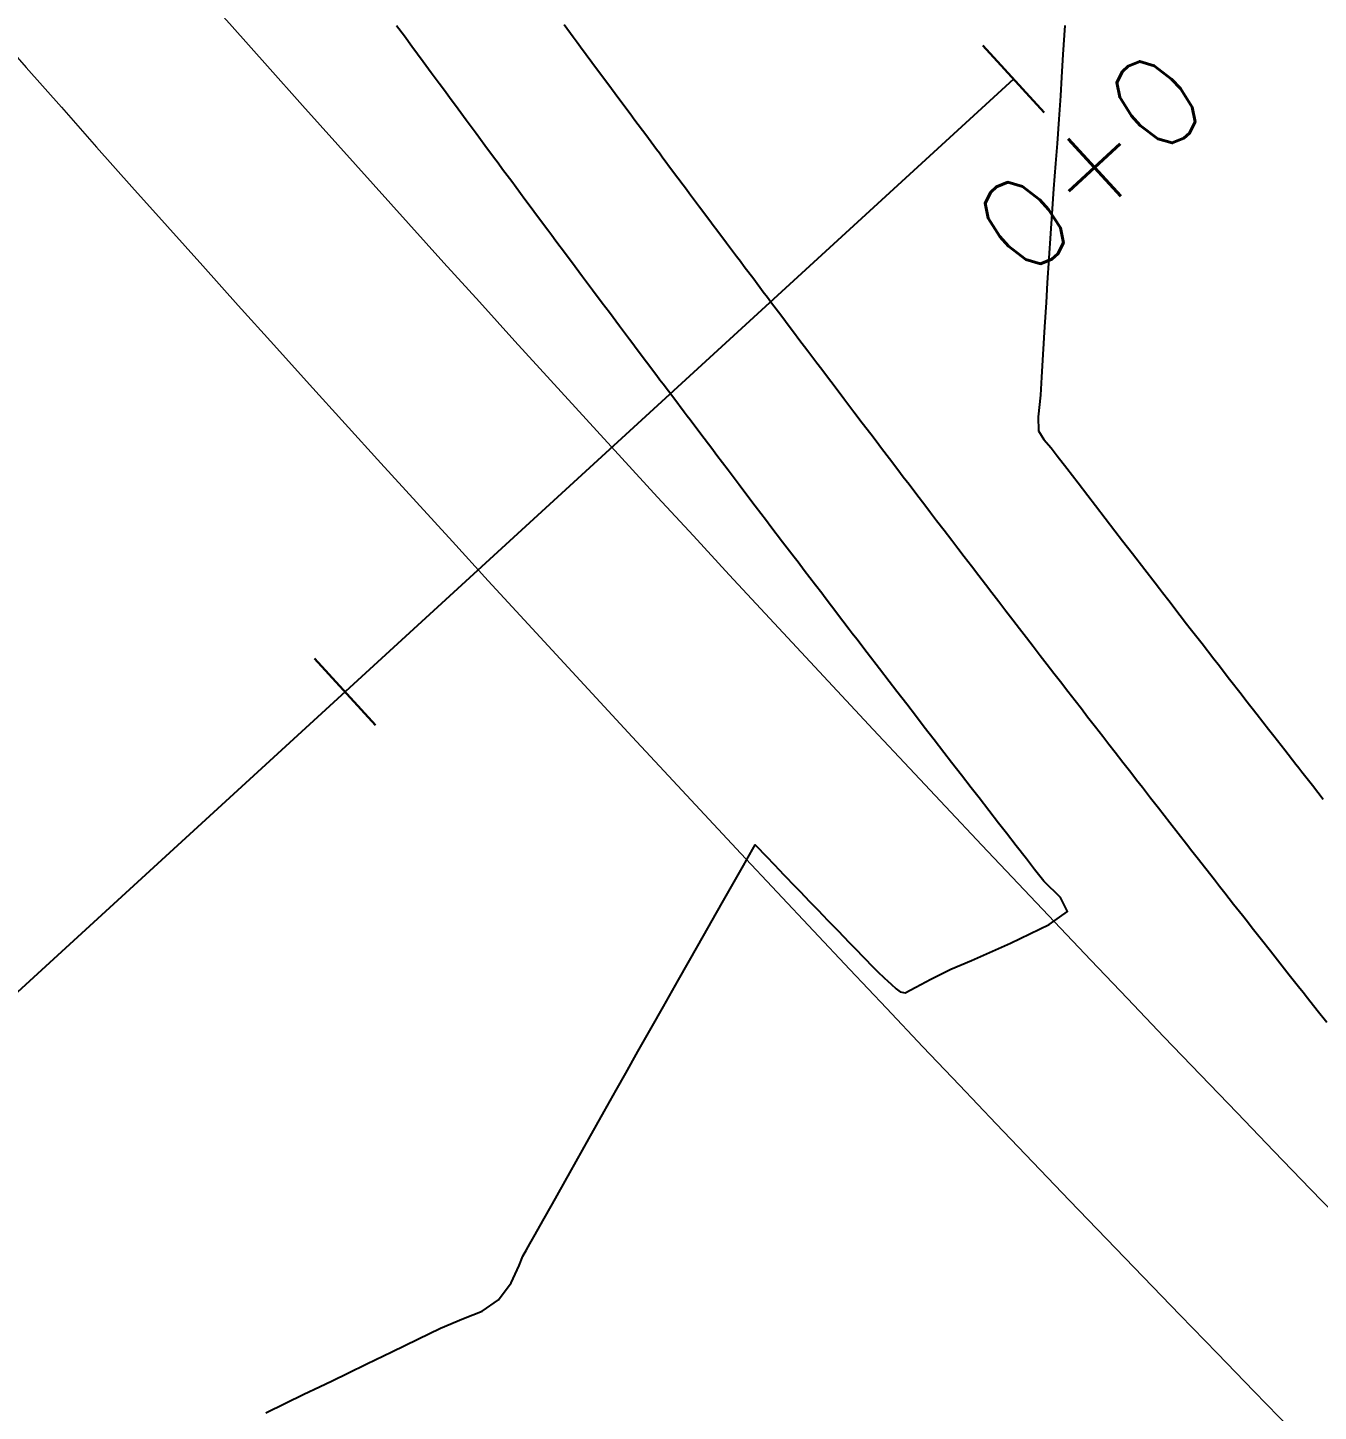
# Model space of a CAD drawing. Header units: millimetres. Extents: x 340454 to 342791, y 6993867 to 6995092.
# Drawn here: x 340841.32 to 340855.56, y 6994555.2 to 6994570.46 of the extents above; entities that cross this region are included whole.
import ezdxf

# ---------------------------------------------------------------- set-up
doc = ezdxf.new("R2010")
doc.units = ezdxf.units.MM
doc.header["$LTSCALE"] = 10
doc.layers.add('_1 TXT_Estaca', color=4, linetype='Continuous', lineweight=30)
for name, color, linetype in [('Alinhamento', 7, 'Continuous'), ('T-HM-CURVA_INTERMEDIARIA', 45, 'Continuous'), ('URB-Calçadas', 2, 'Continuous'), ('URB-Quadras', 3, 'Continuous')]:
    doc.layers.add(name, color=color, linetype=linetype)
doc.styles.add('Padrao', font='romans.shx', dxfattribs={"height": 1.5})

msp = doc.modelspace()

# ---------------------------------------------------------------- linework, layer by layer
at = {"layer": '_1 TXT_Estaca', "color": 7, "linetype": 'Continuous', "lineweight": 30}
for p, q in [((340851.858, 6994570.262), (340852.534, 6994569.524)), ((340844.486, 6994563.505), (340845.161, 6994562.768))]:
    msp.add_line(p, q, dxfattribs=at)
at = {"layer": 'Alinhamento', "color": 1, "linetype": 'Continuous', "lineweight": -3, "flags": 128}
msp.add_lwpolyline([(340852.196, 6994569.893), (340810.464, 6994531.646)], dxfattribs=at)
at = {"layer": 'T-HM-CURVA_INTERMEDIARIA', "color": 45, "linetype": 'Continuous', "lineweight": -3, "flags": 128}
for points, elevation in [([(340843.952, 6994555.187), (340844.166, 6994555.291), (340844.371, 6994555.391), (340844.544, 6994555.474), (340844.682, 6994555.54), (340844.855, 6994555.623), (340845.065, 6994555.725), (340845.339, 6994555.858), (340845.626, 6994555.998), (340845.876, 6994556.119), (340846.13, 6994556.226), (340846.337, 6994556.309), (340846.515, 6994556.431), (340846.657, 6994556.62), (340846.745, 6994556.81), (340846.784, 6994556.912), (340846.824, 6994556.982), (340846.863, 6994557.051), (340846.92, 6994557.152), (340847.006, 6994557.304), (340847.111, 6994557.492), (340847.302, 6994557.832), (340847.514, 6994558.209), (340847.681, 6994558.508), (340847.814, 6994558.745), (340847.92, 6994558.933), (340848.053, 6994559.17), (340848.199, 6994559.428), (340848.334, 6994559.666), (340848.502, 6994559.961), (340848.714, 6994560.334), (340848.984, 6994560.81), (340849.218, 6994561.222), (340849.318, 6994561.399), (340849.346, 6994561.448), (340849.479, 6994561.312), (340849.618, 6994561.166), (340849.657, 6994561.125), (340849.697, 6994561.084), (340849.758, 6994561.02), (340849.841, 6994560.935), (340849.946, 6994560.825), (340850.04, 6994560.729), (340850.094, 6994560.672), (340850.149, 6994560.615), (340850.26, 6994560.501), (340850.383, 6994560.374), (340850.468, 6994560.286), (340850.527, 6994560.225), (340850.578, 6994560.174), (340850.616, 6994560.134), (340850.656, 6994560.094), (340850.701, 6994560.05), (340850.77, 6994559.984), (340850.809, 6994559.947), (340850.847, 6994559.913), (340850.903, 6994559.863), (340850.947, 6994559.828), (340851.002, 6994559.818), (340851.118, 6994559.88), (340851.285, 6994559.968), (340851.394, 6994560.023), (340851.504, 6994560.077), (340851.731, 6994560.175), (340852.164, 6994560.365), (340852.587, 6994560.57), (340852.789, 6994560.714), (340852.712, 6994560.869), (340852.528, 6994561.048), (340852.428, 6994561.177), (340852.338, 6994561.293), (340852.225, 6994561.438), (340852.117, 6994561.577), (340852.031, 6994561.688), (340851.923, 6994561.827), (340851.815, 6994561.967), (340851.729, 6994562.078), (340851.621, 6994562.218), (340851.513, 6994562.357), (340851.427, 6994562.468), (340851.319, 6994562.608), (340851.211, 6994562.748), (340851.126, 6994562.859), (340851.018, 6994562.999), (340850.91, 6994563.139), (340850.825, 6994563.25), (340850.718, 6994563.39), (340850.581, 6994563.568), (340850.467, 6994563.717), (340850.417, 6994563.781), (340850.384, 6994563.825), (340850.315, 6994563.915), (340850.188, 6994564.081), (340850.118, 6994564.173), (340850.08, 6994564.223), (340850.012, 6994564.312), (340849.888, 6994564.474), (340849.819, 6994564.565), (340849.776, 6994564.621), (340849.649, 6994564.788), (340849.52, 6994564.957), (340849.473, 6994565.02), (340849.348, 6994565.184), (340849.222, 6994565.349), (340849.17, 6994565.419), (340849.048, 6994565.58), (340848.925, 6994565.742), (340848.867, 6994565.819), (340848.748, 6994565.976), (340848.628, 6994566.135), (340848.596, 6994566.177), (340848.565, 6994566.219), (340848.449, 6994566.373), (340848.331, 6994566.529), (340848.297, 6994566.574), (340848.263, 6994566.619), (340848.15, 6994566.77), (340848.035, 6994566.923), (340847.998, 6994566.972), (340847.962, 6994567.02), (340847.851, 6994567.168), (340847.739, 6994567.317), (340847.7, 6994567.369), (340847.661, 6994567.422), (340847.553, 6994567.566), (340847.444, 6994567.711), (340847.402, 6994567.768), (340847.36, 6994567.824), (340847.256, 6994567.964), (340847.15, 6994568.106), (340847.105, 6994568.166), (340847.06, 6994568.227), (340846.959, 6994568.362), (340846.856, 6994568.501), (340846.808, 6994568.565), (340846.76, 6994568.63), (340846.662, 6994568.762), (340846.562, 6994568.896), (340846.511, 6994568.965), (340846.461, 6994569.033), (340846.366, 6994569.161), (340846.269, 6994569.292), (340846.215, 6994569.365), (340846.161, 6994569.438), (340846.07, 6994569.561), (340845.977, 6994569.688), (340845.919, 6994569.766), (340845.861, 6994569.845), (340845.774, 6994569.962), (340845.685, 6994570.084), (340845.623, 6994570.168), (340845.561, 6994570.252), (340845.479, 6994570.364), (340845.393, 6994570.48)], 724), ([(340855.649, 6994559.491), (340855.544, 6994559.624), (340855.438, 6994559.758), (340855.388, 6994559.821), (340855.338, 6994559.884), (340855.237, 6994560.013), (340855.133, 6994560.144), (340855.081, 6994560.211), (340855.029, 6994560.277), (340854.93, 6994560.403), (340854.829, 6994560.531), (340854.774, 6994560.6), (340854.72, 6994560.67), (340854.623, 6994560.793), (340854.525, 6994560.918), (340854.468, 6994560.991), (340854.411, 6994561.063), (340854.317, 6994561.183), (340854.222, 6994561.305), (340854.162, 6994561.381), (340854.103, 6994561.457), (340854.012, 6994561.574), (340853.919, 6994561.693), (340853.857, 6994561.772), (340853.795, 6994561.852), (340853.707, 6994561.965), (340853.617, 6994562.08), (340853.552, 6994562.163), (340853.488, 6994562.246), (340853.402, 6994562.356), (340853.315, 6994562.469), (340853.248, 6994562.555), (340853.181, 6994562.642), (340853.098, 6994562.748), (340853.013, 6994562.857), (340852.944, 6994562.947), (340852.874, 6994563.037), (340852.795, 6994563.14), (340852.713, 6994563.246), (340852.64, 6994563.34), (340852.568, 6994563.434), (340852.491, 6994563.532), (340852.412, 6994563.635), (340852.337, 6994563.733), (340852.262, 6994563.83), (340852.187, 6994563.927), (340852.112, 6994564.024), (340852.033, 6994564.128), (340851.957, 6994564.227), (340851.885, 6994564.321), (340851.813, 6994564.414), (340851.731, 6994564.521), (340851.652, 6994564.625), (340851.583, 6994564.715), (340851.514, 6994564.804), (340851.429, 6994564.915), (340851.347, 6994565.023), (340851.281, 6994565.109), (340851.216, 6994565.195), (340851.128, 6994565.31), (340851.043, 6994565.422), (340850.98, 6994565.504), (340850.918, 6994565.585), (340850.827, 6994565.705), (340850.739, 6994565.821), (340850.68, 6994565.899), (340850.621, 6994565.976), (340850.527, 6994566.1), (340850.435, 6994566.221), (340850.38, 6994566.294), (340850.324, 6994566.367), (340850.227, 6994566.496), (340850.132, 6994566.621), (340850.08, 6994566.69), (340850.027, 6994566.759), (340849.927, 6994566.892), (340849.829, 6994567.021), (340849.781, 6994567.086), (340849.732, 6994567.151), (340849.628, 6994567.288), (340849.527, 6994567.423), (340849.482, 6994567.483), (340849.436, 6994567.543), (340849.33, 6994567.685), (340849.225, 6994567.824), (340849.183, 6994567.88), (340849.141, 6994567.936), (340849.031, 6994568.082), (340848.923, 6994568.227), (340848.885, 6994568.277), (340848.847, 6994568.328), (340848.734, 6994568.48), (340848.622, 6994568.629), (340848.588, 6994568.675), (340848.553, 6994568.721), (340848.436, 6994568.878), (340848.321, 6994569.033), (340848.29, 6994569.074), (340848.26, 6994569.115), (340848.139, 6994569.277), (340848.021, 6994569.436), (340847.967, 6994569.509), (340847.843, 6994569.676), (340847.72, 6994569.841), (340847.674, 6994569.903), (340847.547, 6994570.075), (340847.42, 6994570.246), (340847.383, 6994570.297), (340847.339, 6994570.356), (340847.239, 6994570.491)], 723), ([(340852.762, 6994570.484), (340852.741, 6994570.165), (340852.725, 6994569.912), (340852.712, 6994569.707), (340852.695, 6994569.449), (340852.676, 6994569.184), (340852.659, 6994568.96), (340852.638, 6994568.681), (340852.619, 6994568.407), (340852.604, 6994568.19), (340852.585, 6994567.917), (340852.567, 6994567.646), (340852.554, 6994567.43), (340852.537, 6994567.159), (340852.518, 6994566.854), (340852.503, 6994566.604), (340852.492, 6994566.406), (340852.469, 6994566.168), (340852.47, 6994566.013), (340852.531, 6994565.917), (340852.611, 6994565.827), (340852.678, 6994565.739), (340852.783, 6994565.603), (340852.909, 6994565.439), (340853.015, 6994565.3), (340853.1, 6994565.189), (340853.207, 6994565.05), (340853.314, 6994564.911), (340853.399, 6994564.801), (340853.506, 6994564.662), (340853.642, 6994564.486), (340853.756, 6994564.338), (340853.805, 6994564.274), (340853.837, 6994564.232), (340853.907, 6994564.142), (340854.034, 6994563.978), (340854.104, 6994563.887), (340854.144, 6994563.836), (340854.274, 6994563.668), (340854.404, 6994563.5), (340854.451, 6994563.44), (340854.577, 6994563.277), (340854.705, 6994563.113), (340854.758, 6994563.045), (340854.881, 6994562.886), (340855.006, 6994562.726), (340855.066, 6994562.65), (340855.186, 6994562.496), (340855.308, 6994562.34), (340855.341, 6994562.298), (340855.374, 6994562.255), (340855.491, 6994562.106), (340855.61, 6994561.954)], 722)]:
    msp.add_lwpolyline(points, dxfattribs=dict(at, elevation=elevation))
at = {"layer": 'URB-Calçadas', "lineweight": 0}
msp.add_lwpolyline([(340947.007, 6994560.764, -0.090606), (340859.912, 6994651.512, 0.43018), (340849.186, 6994653.399), (340808.98, 6994623.567, 0.451105), (340807.636, 6994613.645, 0.090816), (340911.779, 6994506.658, 0.478228), (340922.171, 6994508.353), (340948.954, 6994550.671, 0.396473)], format="xyb", close=True, dxfattribs=at)
msp.add_lwpolyline([(340906.482, 6994496.93, -0.090947), (340799.111, 6994606.609, 0.475649), (340788.845, 6994608.722), (340739.93, 6994572.502, 0.267986), (340737.938, 6994567.915, -0.173456), (340714.47, 6994467.492, 0.151029)], format="xyb", dxfattribs=at)
at = {"layer": 'URB-Quadras', "color": 252, "lineweight": 0}
msp.add_lwpolyline([(340912.937, 6994508.288, -0.090816), (340809.297, 6994614.759, -0.400356), (340810.47, 6994621.559), (340850.676, 6994651.391, -0.43018), (340857.826, 6994650.133, 0.090606), (340945.543, 6994558.736, -0.396473), (340946.842, 6994552.008), (340920.058, 6994509.69, -0.42996)], format="xyb", close=True, dxfattribs=at)
msp.add_lwpolyline([(340815.241, 6994491.926, 0.038213), (340872.813, 6994444.815, 0.427498), (340879.9, 6994446.24), (340906.67, 6994488.537, 0.399537), (340905.329, 6994495.296, -0.090947), (340797.453, 6994605.491, 0.427165), (340790.332, 6994606.713), (340742.106, 6994571.002, 0.26508), (340740.108, 6994566.469, -0.172307), (340715.611, 6994465.576, -0.089172), (340715.611, 6994465.576, -2.016247), (340701.917, 6994473.704, 0.157194), (340704.27, 6994475.674, 0.197995), (340722.466, 6994581.029, 0.104869), (340721.604, 6994582.915), (340685.606, 6994631.482, 0.2535), (340684.742, 6994631.884, -0.18056), (340678.012, 6994633.945)], format="xyb", dxfattribs=at)

# ---------------------------------------------------------------- texts
at = {"layer": '_1 TXT_Estaca', "color": 4, "linetype": 'Continuous', "lineweight": 30, "insert": (340852.702, 6994569.34), "char_height": 1, "attachment_point": 2, "rotation": 42.5053, "style": 'Padrao'}
msp.add_mtext('{\\C1;0+0}', dxfattribs=at)

doc.saveas('drawing.dxf')
